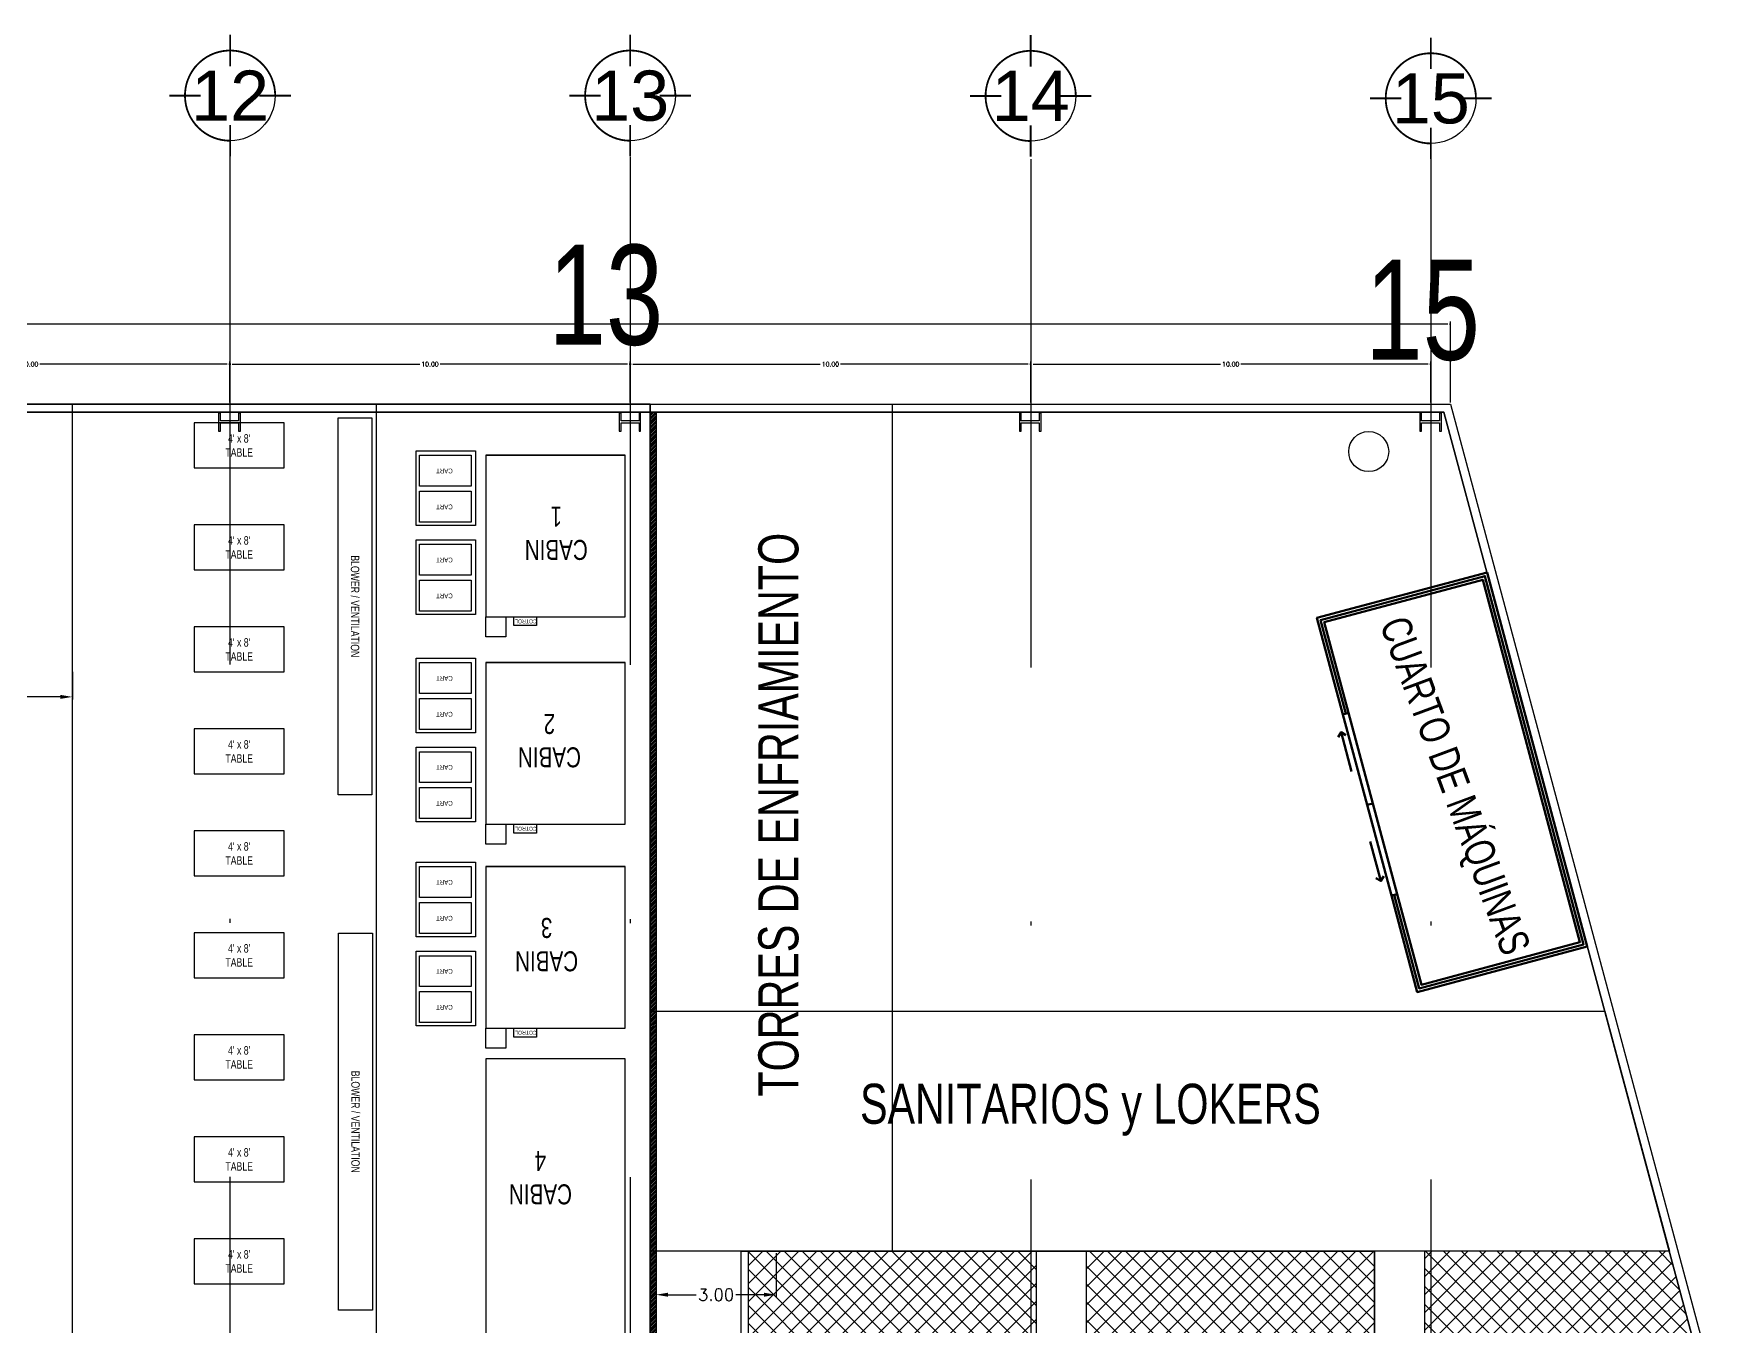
# Model space of a CAD drawing. Header units: millimetres. Extents: x 1263 to 3002, y 1308 to 2683.
# Drawn here: x 1380.25 to 1422.57, y 1411.85 to 1444.15 of the extents above; entities that cross this region are included whole.
import ezdxf
from ezdxf.enums import TextEntityAlignment as Align

# ---------------------------------------------------------------- set-up
doc = ezdxf.new("R2010")
doc.units = ezdxf.units.MM
doc.header["$PDMODE"] = 34
doc.linetypes.add('DASHDOT', pattern=[25.4, 12.7, -6.35, 0, -6.35])
for name, color, linetype in [('1- 2', 223, 'Continuous'), ('1- muro de carga', 5, 'Continuous'), ('dim-75', 2, 'Continuous'), ('ejes', 140, 'DASHDOT'), ('LINEA LIMITE DE ZONIFICACION', 2, 'Continuous'), ('MARCO', 254, 'Continuous')]:
    doc.layers.add(name, color=color, linetype=linetype)
doc.layers.add('muros', color=5, linetype='Continuous', lineweight=50)
doc.styles.add('75', font='romans.shx', dxfattribs={"height": 0.112})
doc.styles.add('ALA', font='arial.ttf')
doc.styles.add('ARRAY BASE$0$STYLE1', font='swissc.ttf', dxfattribs={"width": 0.9})
doc.styles.get("Standard").update_dxf_attribs({"font": 'arial.ttf'})
doc.styles.add('TEXTO GENERAL', font='swissc.ttf', dxfattribs={"width": 0.9, "height": 1})
doc.styles.add('TEXTOS', font='romans.shx')
doc.dimstyles.new('DIM-75P', dxfattribs={"dimtxt": 0.3, "dimasz": 0.3, "dimexe": 0.0675, "dimexo": 0.0468, "dimgap": 0.0375, "dimtad": 0, "dimtih": 1, "dimtoh": 1, "dimzin": 0, "dimdsep": 46, "dimtxsty": 'TEXTOS', "dimcen": 0.3, "dimclrd": 1, "dimclre": 1, "dimclrt": 2, "dimadec": 0, "dimazin": 0, "dimtfac": 1, "dimtmove": 1, "dimatfit": 3, "dimldrblk": 'flecha', "dimfxl": 0.045, "dimtolj": 1, "dimtzin": 0, "dimlwd": -1, "dimlwe": -1, "dimarcsym": 0})

# ---------------------------------------------------------------- blocks, each defined once
blk = doc.blocks.new('ejeh')
at = {"layer": 'ejes', "const_width": 0.02}
for points in [[(0, 1.348), (0, 1)], [(-0.326, 0.674), (-0.674, 0.674)], [(0.326, 0.674), (0.674, 0.674)], [(0, 0), (0, 0.348)]]:
    blk.add_lwpolyline(points, dxfattribs=at)
blk.add_lwpolyline([(0, 0.174, -2.414214), (0.5, 0.674, 1)], format="xyb", dxfattribs=at)
at = {"layer": 'ejes'}
blk.add_circle((0, 0.674), 0.5, dxfattribs=at)
blk.add_attdef('X', text='', height=0.556, dxfattribs=at).set_placement((0, 0.674), align=Align.MIDDLE_CENTER)
blk = doc.blocks.new('flecha')
at = {"ltscale": 6}
for points in [[(-0.02, 0.03), (-0.11, 0.13), (-0.12, 0.05), (-0.12, 0.21)], [(-0.02, -0.03), (-0.11, -0.13), (-0.12, -0.05), (-0.12, -0.21)]]:
    blk.add_hatch(color=256, dxfattribs=at).paths.add_polyline_path(points)
for p, q in [((0.01, -0.02), (-0.14, 0.24)), ((0.01, 0.02), (-0.14, -0.24)), ((-0.13, 0.24), (-0.13, 0.03)), ((-0.13, 0.03), (-0.1, 0.12)), ((0, 0), (-0.1, 0.12)), ((0, 0), (-0.1, -0.12)), ((-0.13, -0.02), (-0.13, -0.24)), ((-0.13, -0.02), (-0.1, -0.12))]:
    blk.add_line(p, q, dxfattribs=at)
for points in [[(-0.02, 0.03), (-0.11, 0.13), (-0.12, 0.05), (-0.12, 0.21)], [(-0.02, -0.03), (-0.11, -0.13), (-0.12, -0.05), (-0.12, -0.21)]]:
    blk.add_lwpolyline(points, close=True, dxfattribs=at)
blk = doc.blocks.new('*D41')
at = {"layer": 'Defpoints', "color": 0, "transparency": 16777216}
for p in [(1199.719, 119.429), (1189.719, 118.429), (1199.719, 118.429)]:
    blk.add_point(p, dxfattribs=at)
at = {"layer": 'dim-75', "color": 1, "transparency": 16777216}
for p, q in [((1189.719, 118.475), (1189.719, 119.496)), ((1189.783, 119.429), (1194.466, 119.429)), ((1199.655, 119.429), (1194.973, 119.429)), ((1199.719, 118.475), (1199.719, 119.496))]:
    blk.add_line(p, q, dxfattribs=at)
at = {"layer": 'dim-75', "color": 1, "transparency": 16777216, "xscale": 0.06375, "yscale": 0.06375, "zscale": 0.06375, "rotation": 180}
blk.add_blockref('flecha', (1189.719, 119.429), dxfattribs=at)
at = {"layer": 'dim-75', "color": 1, "transparency": 16777216, "xscale": 0.06375, "yscale": 0.06375, "zscale": 0.06375}
blk.add_blockref('flecha', (1199.719, 119.429), dxfattribs=at)
at = {"layer": 'dim-75', "transparency": 16777216, "insert": (1194.719, 119.429), "char_height": 0.112, "attachment_point": 5, "style": '75'}
blk.add_mtext('\\A1;10.00', dxfattribs=at)
blk = doc.blocks.new('*D42')
at = {"layer": 'Defpoints', "color": 0, "transparency": 16777216}
for p in [(1209.727, 119.429), (1199.719, 118.429), (1209.727, 118.429)]:
    blk.add_point(p, dxfattribs=at)
at = {"layer": 'dim-75', "color": 1, "transparency": 16777216}
for p, q in [((1199.719, 118.475), (1199.719, 119.496)), ((1199.783, 119.429), (1204.47, 119.429)), ((1209.663, 119.429), (1204.977, 119.429)), ((1209.727, 118.475), (1209.727, 119.496))]:
    blk.add_line(p, q, dxfattribs=at)
at = {"layer": 'dim-75', "color": 1, "transparency": 16777216, "xscale": 0.06375, "yscale": 0.06375, "zscale": 0.06375, "rotation": 180}
blk.add_blockref('flecha', (1199.719, 119.429), dxfattribs=at)
at = {"layer": 'dim-75', "color": 1, "transparency": 16777216, "xscale": 0.06375, "yscale": 0.06375, "zscale": 0.06375}
blk.add_blockref('flecha', (1209.727, 119.429), dxfattribs=at)
at = {"layer": 'dim-75', "transparency": 16777216, "insert": (1204.723, 119.429), "char_height": 0.112, "attachment_point": 5, "style": '75'}
blk.add_mtext('\\A1;10.00', dxfattribs=at)
blk = doc.blocks.new('*D43')
at = {"layer": 'Defpoints', "color": 0, "transparency": 16777216}
for p in [(1219.735, 119.429), (1209.727, 118.429), (1219.735, 118.429)]:
    blk.add_point(p, dxfattribs=at)
at = {"layer": 'dim-75', "color": 1, "transparency": 16777216}
for p, q in [((1209.727, 118.475), (1209.727, 119.496)), ((1209.791, 119.429), (1214.477, 119.429)), ((1219.671, 119.429), (1214.984, 119.429)), ((1219.735, 118.475), (1219.735, 119.496))]:
    blk.add_line(p, q, dxfattribs=at)
at = {"layer": 'dim-75', "color": 1, "transparency": 16777216, "xscale": 0.06375, "yscale": 0.06375, "zscale": 0.06375, "rotation": 180}
blk.add_blockref('flecha', (1209.727, 119.429), dxfattribs=at)
at = {"layer": 'dim-75', "color": 1, "transparency": 16777216, "xscale": 0.06375, "yscale": 0.06375, "zscale": 0.06375}
blk.add_blockref('flecha', (1219.735, 119.429), dxfattribs=at)
at = {"layer": 'dim-75', "transparency": 16777216, "insert": (1214.731, 119.429), "char_height": 0.112, "attachment_point": 5, "style": '75'}
blk.add_mtext('\\A1;10.00', dxfattribs=at)
blk = doc.blocks.new('*D44')
at = {"layer": 'Defpoints', "color": 0, "transparency": 16777216}
for p in [(1229.735, 119.429), (1219.735, 118.429), (1229.735, 118.429)]:
    blk.add_point(p, dxfattribs=at)
at = {"layer": 'dim-75', "color": 1, "transparency": 16777216}
for p, q in [((1219.735, 118.475), (1219.735, 119.496)), ((1219.798, 119.429), (1224.481, 119.429)), ((1229.671, 119.429), (1224.988, 119.429)), ((1229.735, 118.475), (1229.735, 119.496))]:
    blk.add_line(p, q, dxfattribs=at)
at = {"layer": 'dim-75', "color": 1, "transparency": 16777216, "xscale": 0.06375, "yscale": 0.06375, "zscale": 0.06375, "rotation": 180}
blk.add_blockref('flecha', (1219.735, 119.429), dxfattribs=at)
at = {"layer": 'dim-75', "color": 1, "transparency": 16777216, "xscale": 0.06375, "yscale": 0.06375, "zscale": 0.06375}
blk.add_blockref('flecha', (1229.735, 119.429), dxfattribs=at)
at = {"layer": 'dim-75', "transparency": 16777216, "insert": (1224.735, 119.429), "char_height": 0.112, "attachment_point": 5, "style": '75'}
blk.add_mtext('\\A1;10.00', dxfattribs=at)
blk = doc.blocks.new('*D45')
at = {"layer": 'Defpoints', "color": 0, "transparency": 16777216}
for p in [(1089.141, 120.429), (1089.141, 118.429), (1230.223, 118.429)]:
    blk.add_point(p, dxfattribs=at)
at = {"layer": 'dim-75', "color": 1, "transparency": 16777216}
for p, q in [((1089.141, 118.475), (1089.141, 120.496)), ((1089.205, 120.429), (1159.375, 120.429)), ((1230.159, 120.429), (1159.989, 120.429)), ((1230.223, 118.475), (1230.223, 120.496))]:
    blk.add_line(p, q, dxfattribs=at)
at = {"layer": 'dim-75', "color": 1, "transparency": 16777216, "xscale": 0.06375, "yscale": 0.06375, "zscale": 0.06375, "rotation": 180}
blk.add_blockref('flecha', (1089.141, 120.429), dxfattribs=at)
at = {"layer": 'dim-75', "color": 1, "transparency": 16777216, "xscale": 0.06375, "yscale": 0.06375, "zscale": 0.06375}
blk.add_blockref('flecha', (1230.223, 120.429), dxfattribs=at)
at = {"layer": 'dim-75', "transparency": 16777216, "insert": (1159.682, 120.429), "char_height": 0.112, "attachment_point": 5, "style": '75'}
blk.add_mtext('\\A1;141.08', dxfattribs=at)
blk = doc.blocks.new('malla1x1')
at = {"color": 1, "linetype": 'Continuous', "ltscale": 0.01}
blk.add_lwpolyline([(80.173, 79.605), (0, 79.605), (0, 0), (101.556, 0)], close=True, dxfattribs=at)
blk = doc.blocks.new('ARRAY BASE$0$CABINA PINTURA')
for p, q in [((1.277, -4.103), (1.277, -0.623)), ((6.459, -4.103), (6.459, -0.623)), ((11.557, -4.103), (11.557, -0.623)), ((16.358, -4.103), (23.535, -4.103))]:
    blk.add_line(p, q)
for points in [[(24.34, 0), (0, 0), (0, -6.847), (24.34, -6.847)], [(1.277, -0.623), (1.277, -4.103), (5.311, -4.103), (5.311, -0.623)], [(6.459, -0.623), (6.459, -4.103), (10.493, -4.103), (10.493, -0.623)], [(11.557, -0.623), (11.557, -4.103), (15.591, -4.103), (15.591, -0.623)], [(23.535, -4.103), (23.535, -0.623), (16.358, -0.623), (16.358, -4.103)], [(5.311, -3.403), (5.311, -2.838), (5.534, -2.838), (5.534, -3.403)], [(10.493, -3.403), (10.493, -2.838), (10.717, -2.838), (10.717, -3.403)], [(15.591, -3.403), (15.591, -2.838), (15.814, -2.838), (15.814, -3.403)], [(5.311, -4.103), (5.311, -3.603), (5.811, -3.603), (5.811, -4.103)], [(10.493, -4.103), (10.493, -3.603), (10.993, -3.603), (10.993, -4.103)], [(15.591, -4.103), (15.591, -3.603), (16.091, -3.603), (16.091, -4.103)], [(23.535, -4.103), (23.535, -3.603), (24.035, -3.603), (24.035, -4.103)], [(3.031, -4.366), (3.031, -5.846), (1.164, -5.846), (1.164, -4.366)], [(2.047, -5.765), (1.277, -5.765), (1.277, -4.472), (2.047, -4.472)], [(2.944, -5.765), (2.174, -5.765), (2.174, -4.472), (2.944, -4.472)], [(5.255, -4.366), (5.255, -5.846), (3.388, -5.846), (3.388, -4.366)], [(4.271, -5.765), (3.501, -5.765), (3.501, -4.472), (4.271, -4.472)], [(5.169, -5.765), (4.399, -5.765), (4.399, -4.472), (5.169, -4.472)], [(8.213, -4.366), (8.213, -5.846), (6.346, -5.846), (6.346, -4.366)], [(7.229, -5.765), (6.459, -5.765), (6.459, -4.472), (7.229, -4.472)], [(8.127, -5.765), (7.357, -5.765), (7.357, -4.472), (8.127, -4.472)], [(10.438, -4.366), (10.438, -5.846), (8.571, -5.846), (8.571, -4.366)], [(9.454, -5.765), (8.684, -5.765), (8.684, -4.472), (9.454, -4.472)], [(10.352, -5.765), (9.582, -5.765), (9.582, -4.472), (10.352, -4.472)], [(13.311, -4.366), (13.311, -5.846), (11.444, -5.846), (11.444, -4.366)], [(12.327, -5.765), (11.557, -5.765), (11.557, -4.472), (12.327, -4.472)], [(13.225, -5.765), (12.455, -5.765), (12.455, -4.472), (13.225, -4.472)], [(15.536, -4.366), (15.536, -5.846), (13.669, -5.846), (13.669, -4.366)], [(14.552, -5.765), (13.782, -5.765), (13.782, -4.472), (14.552, -4.472)], [(15.449, -5.765), (14.679, -5.765), (14.679, -4.472), (15.449, -4.472)], [(0, -6.847), (24.34, -6.847), (24.34, -14.438), (0, -14.438)], [(9.762, -7.796), (0.34, -7.796), (0.34, -6.952), (9.762, -6.952)], [(22.643, -7.784), (13.221, -7.784), (13.221, -6.941), (22.643, -6.941)], [(0.469, -11.394), (1.594, -11.394), (1.594, -9.144), (0.469, -9.144)], [(3.018, -11.394), (4.143, -11.394), (4.143, -9.144), (3.018, -9.144)], [(5.566, -11.394), (6.691, -11.394), (6.691, -9.144), (5.566, -9.144)], [(8.115, -11.394), (9.24, -11.394), (9.24, -9.144), (8.115, -9.144)], [(10.664, -11.394), (11.789, -11.394), (11.789, -9.144), (10.664, -9.144)], [(13.213, -11.394), (14.338, -11.394), (14.338, -9.144), (13.213, -9.144)], [(15.762, -11.394), (16.887, -11.394), (16.887, -9.144), (15.762, -9.144)], [(18.311, -11.394), (19.436, -11.394), (19.436, -9.144), (18.311, -9.144)], [(20.859, -11.394), (21.984, -11.394), (21.984, -9.144), (20.859, -9.144)]]:
    blk.add_lwpolyline(points, close=True)
at = {"style": 'TEXTO GENERAL'}
for s, width, gutter_width, insert, char_height, attachment_point, rotation in [('\\pxqc;CABIN\\P1', 2.52479, 12.5, (3.891, -1.082), 0.5, 1, 270), ('\\pxqc;CABIN\\P2', 2.86507, 12.5, (9.074, -1.082), 0.5, 1, 270), ('\\pxqc;CABIN\\P3', 3.00708, 12.5, (14.172, -1.082), 0.5, 1, 270), ('\\pxqc;CABIN\\P4', 3.03436, 12.5, (19.996, -1.222), 0.5, 1, 270), ('COTROL', 0.37702, 12.5, (5.478, -2.834), 0.1, 1, 270), ('COTROL', 0.37702, 12.5, (10.66, -2.834), 0.1, 1, 270), ('COTROL', 0.37702, 12.5, (15.758, -2.834), 0.1, 1, 270), ('\\pxqc;CART', 2.56497, 5.958, (1.728, -3.858), 0.1192, 1, 270), ('\\pxqc;CART', 2.56497, 5.958, (2.626, -3.858), 0.1192, 1, 270), ('\\pxqc;CART', 2.56497, 5.958, (3.953, -3.858), 0.1192, 1, 270), ('\\pxqc;CART', 2.56497, 5.958, (4.85, -3.858), 0.1192, 1, 270), ('\\pxqc;CART', 2.56497, 5.958, (6.911, -3.858), 0.1192, 1, 270), ('\\pxqc;CART', 2.56497, 5.958, (7.808, -3.858), 0.1192, 1, 270), ('\\pxqc;CART', 2.56497, 5.958, (9.135, -3.858), 0.1192, 1, 270), ('\\pxqc;CART', 2.56497, 5.958, (10.033, -3.858), 0.1192, 1, 270), ('\\pxqc;CART', 2.56497, 5.958, (12.008, -3.858), 0.1192, 1, 270), ('\\pxqc;CART', 2.56497, 5.958, (12.906, -3.858), 0.1192, 1, 270), ('\\pxqc;CART', 2.56497, 5.958, (14.233, -3.858), 0.1192, 1, 270), ('\\pxqc;CART', 2.56497, 5.958, (15.131, -3.858), 0.1192, 1, 270), ("\\pxqc;4' x 8'\\PTABLE", 189.1384, 60, (1.031, -10.269), 0.21094, 5, 90), ("\\pxqc;4' x 8'\\PTABLE", 189.1384, 60, (3.58, -10.269), 0.21094, 5, 90), ("\\pxqc;4' x 8'\\PTABLE", 189.1384, 60, (6.129, -10.269), 0.21094, 5, 90), ("\\pxqc;4' x 8'\\PTABLE", 189.1384, 60, (8.678, -10.269), 0.21094, 5, 90), ("\\pxqc;4' x 8'\\PTABLE", 189.1384, 60, (11.227, -10.269), 0.21094, 5, 90), ("\\pxqc;4' x 8'\\PTABLE", 189.1384, 60, (13.775, -10.269), 0.21094, 5, 90), ("\\pxqc;4' x 8'\\PTABLE", 189.1384, 60, (16.324, -10.269), 0.21094, 5, 90), ("\\pxqc;4' x 8'\\PTABLE", 189.1384, 60, (18.873, -10.269), 0.21094, 5, 90), ("\\pxqc;4' x 8'\\PTABLE", 189.1384, 60, (21.422, -10.269), 0.21094, 5, 90)]:
    blk.add_mtext_dynamic_manual_height_columns(s, width=width, gutter_width=gutter_width, heights=[0], dxfattribs=dict(at, insert=insert, char_height=char_height, attachment_point=attachment_point, rotation=rotation))
at = {"char_height": 0.21094, "attachment_point": 5, "style": 'TEXTO GENERAL'}
for insert in [(5.051, -7.374), (17.932, -7.363)]:
    blk.add_mtext_dynamic_manual_height_columns('\\pxqc;BLOWER / VENTILATION', width=284.7754, gutter_width=60, heights=[0], dxfattribs=dict(at, insert=insert))
blk = doc.blocks.new('*D58')
at = {"layer": 'Defpoints', "color": 0, "ltscale": 0.01, "transparency": 16777216}
for p in [(1374.103, 1428.25), (1381.214, 1428.25), (1381.214, 1427.579)]:
    blk.add_point(p, dxfattribs=at)
at = {"layer": 'LINEA LIMITE DE ZONIFICACION', "color": 1, "ltscale": 0.01, "transparency": 16777216}
for p, q in [((1374.103, 1428.204), (1374.103, 1427.512)), ((1381.214, 1428.204), (1381.214, 1427.512)), ((1374.403, 1427.579), (1377.207, 1427.579)), ((1380.914, 1427.579), (1378.111, 1427.579))]:
    blk.add_line(p, q, dxfattribs=at)
for points in [[(1374.403, 1427.629), (1374.403, 1427.529), (1374.103, 1427.579)], [(1380.914, 1427.629), (1380.914, 1427.529), (1381.214, 1427.579)]]:
    blk.add_solid(points, dxfattribs=at)
at = {"layer": 'LINEA LIMITE DE ZONIFICACION', "color": 2, "ltscale": 0.01, "transparency": 16777216, "insert": (1377.659, 1427.579), "char_height": 0.3, "attachment_point": 5, "style": 'TEXTOS'}
blk.add_mtext('\\A1;7.11', dxfattribs=at)
blk = doc.blocks.new('*D60')
at = {"layer": 'Defpoints', "color": 0, "ltscale": 0.01, "transparency": 16777216}
for p in [(1395.802, 1413.724), (1398.802, 1413.724), (1398.802, 1412.639)]:
    blk.add_point(p, dxfattribs=at)
at = {"layer": 'LINEA LIMITE DE ZONIFICACION', "color": 1, "ltscale": 0.01, "transparency": 16777216}
for p, q in [((1395.802, 1413.677), (1395.802, 1412.572)), ((1398.802, 1413.677), (1398.802, 1412.572)), ((1396.102, 1412.639), (1396.807, 1412.639)), ((1398.502, 1412.639), (1397.797, 1412.639))]:
    blk.add_line(p, q, dxfattribs=at)
for points in [[(1396.102, 1412.689), (1396.102, 1412.589), (1395.802, 1412.639)], [(1398.502, 1412.689), (1398.502, 1412.589), (1398.802, 1412.639)]]:
    blk.add_solid(points, dxfattribs=at)
at = {"layer": 'LINEA LIMITE DE ZONIFICACION', "color": 2, "ltscale": 0.01, "transparency": 16777216, "insert": (1397.302, 1412.639), "char_height": 0.3, "attachment_point": 5, "style": 'TEXTOS'}
blk.add_mtext('\\A1;3.00', dxfattribs=at)
blk = doc.blocks.new('ARRAY BASE$0$KIOSKO DE ARMADO')
h = blk.add_hatch()
h.set_pattern_fill('ANSI37', color=256, scale=0.1, angle=180)
h.set_pattern_definition([(225, (2482.8771, 1339.67897), (0.224506403, -0.224506403), []), (315, (2482.8771, 1339.67897), (0.224506403, 0.224506403), [])])
h.paths.add_polyline_path([(7.2, 10), (0, 10), (0, 4), (7.2, 4)])
for points in [[(7.2, 10), (0, 10), (0, 4), (7.2, 4)], [(0, 4), (7.2, 4), (7.2, 0), (0, 0)], [(7.2, 4), (7.2, 0), (0, 0), (0, 4)], [(6.05, 3.39), (6.05, 4), (0, 4), (0, 3.39)], [(6.303, 2.79), (7.2, 2.79), (7.2, 4), (6.303, 4)], [(5.943, 2.825), (5.943, 3.265), (5.413, 3.265), (5.413, 2.825)], [(2.26, 2.12), (2.26, 2.84), (0, 2.84), (0, 2.12)], [(2.68, 2.78), (2.26, 2.78), (2.26, 2.12), (2.68, 2.12)], [(5.86, 2.79), (7.2, 2.79), (7.2, 0), (5.86, 0)], [(2.43, 1.12), (2.43, 2.12), (0, 2.12), (0, 1.12)], [(4.53, 2.46), (4.53, 1.12), (5.26, 1.12), (5.26, 2.46)], [(2.43, 1.96), (2.43, 1.12), (4.53, 1.12), (4.53, 1.96)], [(5.41, 0), (5.86, 0), (5.86, 2), (5.41, 2)], [(5.18, 0), (5.18, 1.12), (0, 1.12), (0, 0)]]:
    blk.add_lwpolyline(points, close=True)
at = {"attachment_point": 1, "style": 'TEXTO GENERAL'}
for s, insert, char_height, rotation in [('Kiosko Zenith/LSK', (4.722, 6.152), 0.50733, 180), ('WIP/Empaque', (5.255, 2.761), 0.50733, 180), ('Pastry', (6.643, 3.123), 0.2, 90), ('Espresso\\Pstation', (5.875, 2.891), 0.1, 180), ('Comp sink', (1.604, 2.382), 0.2, 180), ('Hand sink', (2.424, 2.218), 0.1, 90), ('Side storage', (4.741, 1.31), 0.2, 90), ('Storage moduls', (1.942, 1.518), 0.2, 180), ('ice tower', (6.357, 1.074), 0.2, 90), ('Hand off', (5.522, 0.609), 0.2, 90), ('Cold berverage', (3.448, 0.377), 0.2, 180)]:
    blk.add_mtext_dynamic_manual_height_columns(s, width=3.63915, gutter_width=2.537, heights=[0], dxfattribs=dict(at, insert=insert, char_height=char_height, rotation=rotation))
at = {"insert": (2.791, 1.689), "char_height": 0.2, "attachment_point": 1, "style": 'TEXTO GENERAL'}
blk.add_mtext_dynamic_manual_height_columns('Warming & brew', width=3.63915, gutter_width=2.537, heights=[0], dxfattribs=at)
blk = doc.blocks.new('10')
h = blk.add_hatch()
h.set_pattern_fill('ANSI37', color=256, scale=0.1, angle=180)
h.set_pattern_definition([(225, (2475.6771, 1329.67897), (0.224506403, -0.224506403), []), (315, (2475.6771, 1329.67897), (0.224506403, 0.224506403), [])])
h.paths.add_polyline_path([(0, -6), (0, -4.005), (-1.076, 0), (-7.2, 0), (-7.2, -6)])
for points in [[(-8.448, -38.48), (-24.275, -38.48), (-24.275, 0), (-8.448, 0)], [(-7.2, -6), (0, -6), (0, -10), (-7.2, -10)], [(0, -6), (0, -10), (-7.2, -10), (-7.2, -6)], [(-1.15, -6.61), (-1.15, -6), (-7.2, -6), (-7.2, -6.61)], [(-0.897, -7.21), (0, -7.21), (0, -6), (-0.897, -6)], [(-1.257, -7.175), (-1.257, -6.735), (-1.787, -6.735), (-1.787, -7.175)], [(-4.94, -7.88), (-4.94, -7.16), (-7.2, -7.16), (-7.2, -7.88)], [(-4.52, -7.22), (-4.94, -7.22), (-4.94, -7.88), (-4.52, -7.88)], [(-2.67, -7.54), (-2.67, -8.88), (-1.94, -8.88), (-1.94, -7.54)], [(-1.34, -7.21), (0, -7.21), (0, -10), (-1.34, -10)], [(-4.77, -8.88), (-4.77, -7.88), (-7.2, -7.88), (-7.2, -8.88)], [(-4.77, -8.04), (-4.77, -8.88), (-2.67, -8.88), (-2.67, -8.04)], [(-1.79, -10), (-1.34, -10), (-1.34, -8), (-1.79, -8)], [(-2.02, -10), (-2.02, -8.88), (-7.2, -8.88), (-7.2, -10)], [(-24.275, -12.209), (-19.544, -12.209), (-19.544, -10.37), (-24.275, -10.37)], [(-24.239, -27.931), (-19.508, -27.931), (-19.508, -26.092), (-24.239, -26.092)]]:
    blk.add_lwpolyline(points, close=True)
blk.add_lwpolyline([(-1.076, 0), (-7.2, 0), (-7.2, -6), (0, -6), (0, -4.005)])
for p in [(-24.096, -10), (-15.648, -10), (-24.275, -38.48), (-15.648, -38.48), (-7.021, -38.48)]:
    blk.add_blockref('ARRAY BASE$0$KIOSKO DE ARMADO', p)
at = {"xscale": -1, "rotation": 90}
for p in [(-14.099, -10.88), (-14.099, -19.594)]:
    blk.add_blockref('ARRAY BASE$0$KIOSKO DE ARMADO', p, dxfattribs=at)
at = {"rotation": 270}
for p in [(-9.997, -10.88), (-9.997, -19.594)]:
    blk.add_blockref('ARRAY BASE$0$KIOSKO DE ARMADO', p, dxfattribs=at)
at = {"attachment_point": 1, "style": 'ARRAY BASE$0$STYLE1'}
for s, insert, char_height, rotation in [('Kiosko Zenith/LSK', (-2.478, -3.848), 0.50733, 180), ('Pastry', (-0.557, -6.877), 0.2, 90), ('WIP/Empaque', (-1.945, -7.239), 0.50733, 180), ('Espresso\\Pstation', (-1.325, -7.109), 0.1, 180), ('Comp sink', (-5.596, -7.618), 0.2, 180), ('Hand sink', (-4.776, -7.782), 0.1, 90), ('Side storage', (-2.459, -8.69), 0.2, 90), ('Storage moduls', (-5.258, -8.482), 0.2, 180), ('ice tower', (-0.843, -8.926), 0.2, 90), ('Hand off', (-1.678, -9.391), 0.2, 90), ('Cold berverage', (-3.752, -9.623), 0.2, 180)]:
    blk.add_mtext_dynamic_manual_height_columns(s, width=3.63915, gutter_width=2.537, heights=[0], dxfattribs=dict(at, insert=insert, char_height=char_height, rotation=rotation))
for s, insert, char_height in [('Warming & brew', (-4.409, -8.311), 0.2), ('Tool area', (-23.155, -11.015), 0.5073), ('Tool area', (-23.119, -26.737), 0.5073)]:
    blk.add_mtext_dynamic_manual_height_columns(s, width=3.63915, gutter_width=2.537, heights=[0], dxfattribs=dict(at, insert=insert, char_height=char_height))
blk = doc.blocks.new('planta conjunto')
at = {"layer": '1- 2', "lineweight": 25}
for points in [[(110.798, 79.581), (110.348, 79.581), (110.348, 79.779), (110.3, 79.779), (110.3, 79.329), (110.348, 79.329), (110.348, 79.534), (110.798, 79.534), (110.798, 79.329), (110.845, 79.329), (110.845, 79.779), (110.798, 79.779), (110.798, 79.581)], [(120.806, 79.581), (120.356, 79.581), (120.356, 79.779), (120.308, 79.779), (120.308, 79.329), (120.356, 79.329), (120.356, 79.534), (120.806, 79.534), (120.806, 79.329), (120.845, 79.329), (120.845, 79.779), (120.806, 79.779), (120.806, 79.581)], [(130.806, 79.581), (130.356, 79.581), (130.356, 79.779), (130.316, 79.779), (130.316, 79.329), (130.356, 79.329), (130.356, 79.534), (130.806, 79.534), (130.806, 79.329), (130.853, 79.329), (130.853, 79.779), (130.806, 79.779), (130.806, 79.581)], [(140.814, 79.581), (140.363, 79.581), (140.363, 79.779), (140.316, 79.779), (140.316, 79.329), (140.363, 79.329), (140.363, 79.534), (140.814, 79.534), (140.814, 79.329), (140.861, 79.329), (140.861, 79.779), (140.814, 79.779), (140.814, 79.581)]]:
    blk.add_lwpolyline(points, dxfattribs=at)
at = {"layer": '1- muro de carga', "lineweight": 25}
blk.add_lwpolyline([(0, 0), (0, 80), (141.082, 80), (162.567, 0)], close=True, dxfattribs=at)
blk.add_lwpolyline([(6.09, 0.197), (0.197, 0.197), (0.197, 79.803), (140.923, 79.803), (162.306, 0.197), (7.291, 0.197)], dxfattribs=at)
at = {"layer": 'ejes'}
for p, q in [((110.578, 86.192), (110.578, 0.474)), ((120.586, 86.184), (120.586, 0.474)), ((130.594, 86.124), (130.594, 0.474)), ((140.594, 86.124), (140.594, 0.474))]:
    blk.add_line(p, q, dxfattribs=at)
blk.add_blockref('malla1x1', (60.75, 0.197))
at = {"layer": 'MARCO'}
ref = blk.add_blockref('ejeh', (110.586, 86.192), dxfattribs=dict(at, xscale=2.254873559710263, yscale=2.254873559710263, zscale=2.254873559710263))
ref.add_attrib('X', '12', dxfattribs={"layer": 'ejes', "height": 1.2537, "style": 'ALA'}).set_placement((110.586, 87.712), align=Align.MIDDLE_CENTER)
ref = blk.add_blockref('ejeh', (120.586, 86.192), dxfattribs=dict(at, xscale=2.254873559710263, yscale=2.254873559710263, zscale=2.254873559710263))
ref.add_attrib('X', '13', dxfattribs={"layer": 'ejes', "height": 1.2537, "style": 'ALA'}).set_placement((120.586, 87.712), align=Align.MIDDLE_CENTER)
ref = blk.add_blockref('ejeh', (130.594, 86.184), dxfattribs=dict(at, xscale=2.254873559710263, yscale=2.254873559710263, zscale=2.254873559710263))
ref.add_attrib('X', '14', dxfattribs={"layer": 'ejes', "height": 1.2537, "style": 'ALA'}).set_placement((130.594, 87.705), align=Align.MIDDLE_CENTER)
ref = blk.add_blockref('ejeh', (140.594, 86.124), dxfattribs=dict(at, xscale=2.254873559710263, yscale=2.254873559710263, zscale=2.254873559710263))
ref.add_attrib('X', '15', dxfattribs={"layer": 'ejes', "height": 1.2537, "style": 'ALA'}).set_placement((140.594, 87.644), align=Align.MIDDLE_CENTER)
at = {"layer": 'dim-75'}
for base, p1, p2, picture, middle in [((0, 82), (141.082, 80), (0, 80), '*D45', (70.541, 82)), ((110.578, 81), (100.578, 80), (110.578, 80), '*D41', (105.578, 81)), ((140.594, 81), (130.594, 80), (140.594, 80), '*D44', (135.594, 81))]:
    dim = blk.add_linear_dim(base=base, p1=p1, p2=p2, dimstyle='DIM-75P', dxfattribs=at)
    dim.commit()
    dim.dimension.update_dxf_attribs({"geometry": picture, "text_midpoint": middle, "insert": (-1089.141, -38.429)})
for base, p1, p2, picture, middle in [((120.586, 81), (110.578, 80), (120.586, 80), '*D42', (115.582, 81)), ((130.594, 81), (120.586, 80), (130.594, 80), '*D43', (125.59, 81))]:
    dim = blk.add_linear_dim(base=base, p1=p1, p2=p2, text='10.00', dimstyle='DIM-75P', dxfattribs=at)
    dim.commit()
    dim.dimension.update_dxf_attribs({"geometry": picture, "text_midpoint": middle, "insert": (-1089.141, -38.429)})

msp = doc.modelspace()

# ---------------------------------------------------------------- hatches: boundary and pattern name
at = {"ltscale": 0.01}
h = msp.add_hatch(dxfattribs=at)
h.set_pattern_fill('ANSI31', color=1, scale=0.01)
h.set_pattern_definition([(45, (185.428778, 1316.465176), (-0.0224506403, 0.0224506403), [])])
h.paths.add_polyline_path([(1395.80193, 1409.85453), (1395.65193, 1409.85453), (1395.65193, 1434.69625), (1395.80193, 1434.69625)])

# ---------------------------------------------------------------- linework, layer by layer
for q in [(1335.65193, 1434.89372), (1395.65193, 1355.0912), (1395.65193, 1355.0912)]:
    msp.add_line((1395.65193, 1434.89372), q)
for points in [[(1335.65193, 1434.89372), (1415.65193, 1434.89372)], [(1395.65195, 1434.89372), (1395.65195, 1422.37039)], [(1395.65193, 1422.37039), (1395.65195, 1422.37039)]]:
    msp.add_lwpolyline(points)
for points in [[(1335.65193, 1354.89372), (1395.65195, 1354.89372), (1395.65195, 1434.89372), (1335.65193, 1434.89372)], [(1395.65195, 1434.89372), (1401.70548, 1434.89372), (1401.70548, 1413.72402), (1395.65195, 1413.72402)], [(1421.12591, 1413.72402), (1395.65195, 1413.72402), (1395.65193, 1419.72405), (1419.51421, 1419.72402)]]:
    msp.add_lwpolyline(points, close=True)
msp.add_lwpolyline([(1395.80193, 1409.85453), (1395.65193, 1409.85453), (1395.65193, 1434.69625), (1395.80193, 1434.69625)], close=True, dxfattribs=at)
msp.add_circle((1413.61119, 1433.70997), 0.5)
at = {"layer": '1- muro de carga', "lineweight": 25}
msp.add_lwpolyline([(1274.5697, 1354.89372), (1274.5697, 1434.89372), (1415.65193, 1434.89372), (1437.13692, 1354.89372)], close=True, dxfattribs=at)
msp.add_lwpolyline([(1280.65975, 1355.0912), (1274.76717, 1355.0912), (1274.76717, 1434.69625), (1415.49241, 1434.69625), (1436.87568, 1355.0912), (1281.8604, 1355.0912)], dxfattribs=at)
at = {"layer": 'muros', "ltscale": 2}
for p, q in [((1412.91939, 1426.69441), (1413.18248, 1425.71257)), ((1413.91471, 1422.97984), (1413.65163, 1423.96168))]:
    msp.add_line(p, q, dxfattribs=at)
for points in [[(1412.96366, 1427.14336), (1412.31791, 1429.55335), (1416.56798, 1430.69215), (1419.07335, 1421.34199), (1414.82328, 1420.20319), (1414.17752, 1422.61317)], [(1414.24997, 1422.63258), (1414.87631, 1420.29504), (1418.9815, 1421.39502), (1416.51495, 1430.6003), (1412.40977, 1429.50031), (1413.03611, 1427.16277)], [(1413.10855, 1427.18219), (1412.50162, 1429.44728), (1416.46192, 1430.50844), (1418.88964, 1421.44806), (1414.92934, 1420.3869), (1414.32241, 1422.65199)], [(1413.10855, 1427.18219), (1412.96366, 1427.14336), (1413.57059, 1424.87827), (1413.71548, 1424.91709), (1413.10855, 1427.18219)], [(1412.84868, 1426.57193), (1412.91939, 1426.69441), (1413.04187, 1426.6237)], [(1414.32241, 1422.65199), (1414.17752, 1422.61317), (1413.57059, 1424.87827), (1413.71548, 1424.91709), (1414.32241, 1422.65199)], [(1413.79223, 1423.05055), (1413.91471, 1422.97984), (1413.98542, 1423.10232)]]:
    msp.add_lwpolyline(points, dxfattribs=at)

# ---------------------------------------------------------------- block references
for name, p in [('planta conjunto', (1274.5697, 1354.89372)), ('10', (1422.20165, 1413.72402))]:
    msp.add_blockref(name, p)
at = {"rotation": 270}
msp.add_blockref('ARRAY BASE$0$CABINA PINTURA', (1395.65195, 1434.89372), dxfattribs=at)

# ---------------------------------------------------------------- texts
at = {"style": 'ARRAY BASE$0$STYLE1', "width": 0.9}
msp.add_text('CUARTO DE MÁQUINAS ', height=0.75, rotation=290.340886, dxfattribs=at).set_placement((1413.88003, 1429.40124))
at = {"attachment_point": 1}
for s, width, gutter_width, heights, insert, char_height, style in [('13', 5.0089445, 12.5, [0], (1393.11423, 1438.87839), 2.5, 'TEXTO GENERAL'), ('15', 5.0089445, 12.5, [0], (1413.52569, 1438.50308), 2.5, 'TEXTO GENERAL'), ('\\pxqc;SANITARIOS y LOKERS', 19.1800691, 0, [5.49113], (1397.06651, 1417.91129), 1, 'ARRAY BASE$0$STYLE1')]:
    msp.add_mtext_dynamic_manual_height_columns(s, width=width, gutter_width=gutter_width, heights=heights, dxfattribs=dict(at, insert=insert, char_height=char_height, style=style))
at = {"insert": (1398.3582, 1414.63526), "char_height": 1, "attachment_point": 1, "rotation": 90, "style": 'TEXTO GENERAL'}
msp.add_mtext_dynamic_manual_height_columns('\\pxqc;TORRES DE ENFRIAMIENTO', width=19.9999769, gutter_width=13.91812, heights=[2.54462], dxfattribs=at)

# ---------------------------------------------------------------- dimensions: what is measured, and where the dimension line sits
at = {"layer": 'LINEA LIMITE DE ZONIFICACION', "ltscale": 0.01}
for base, p1, p2, picture, middle in [((1381.21445, 1427.57927), (1374.10347, 1428.25035), (1381.21445, 1428.25035), '*D58', (1377.65896, 1427.57927)), ((1398.80193, 1412.63939), (1395.80193, 1413.72402), (1398.80193, 1413.72402), '*D60', (1397.30193, 1412.63939))]:
    dim = msp.add_linear_dim(base=base, p1=p1, p2=p2, dimstyle='DIM-75P', dxfattribs=at)
    dim.commit()
    dim.dimension.update_dxf_attribs({"geometry": picture, "text_midpoint": middle})

doc.saveas('drawing.dxf')
